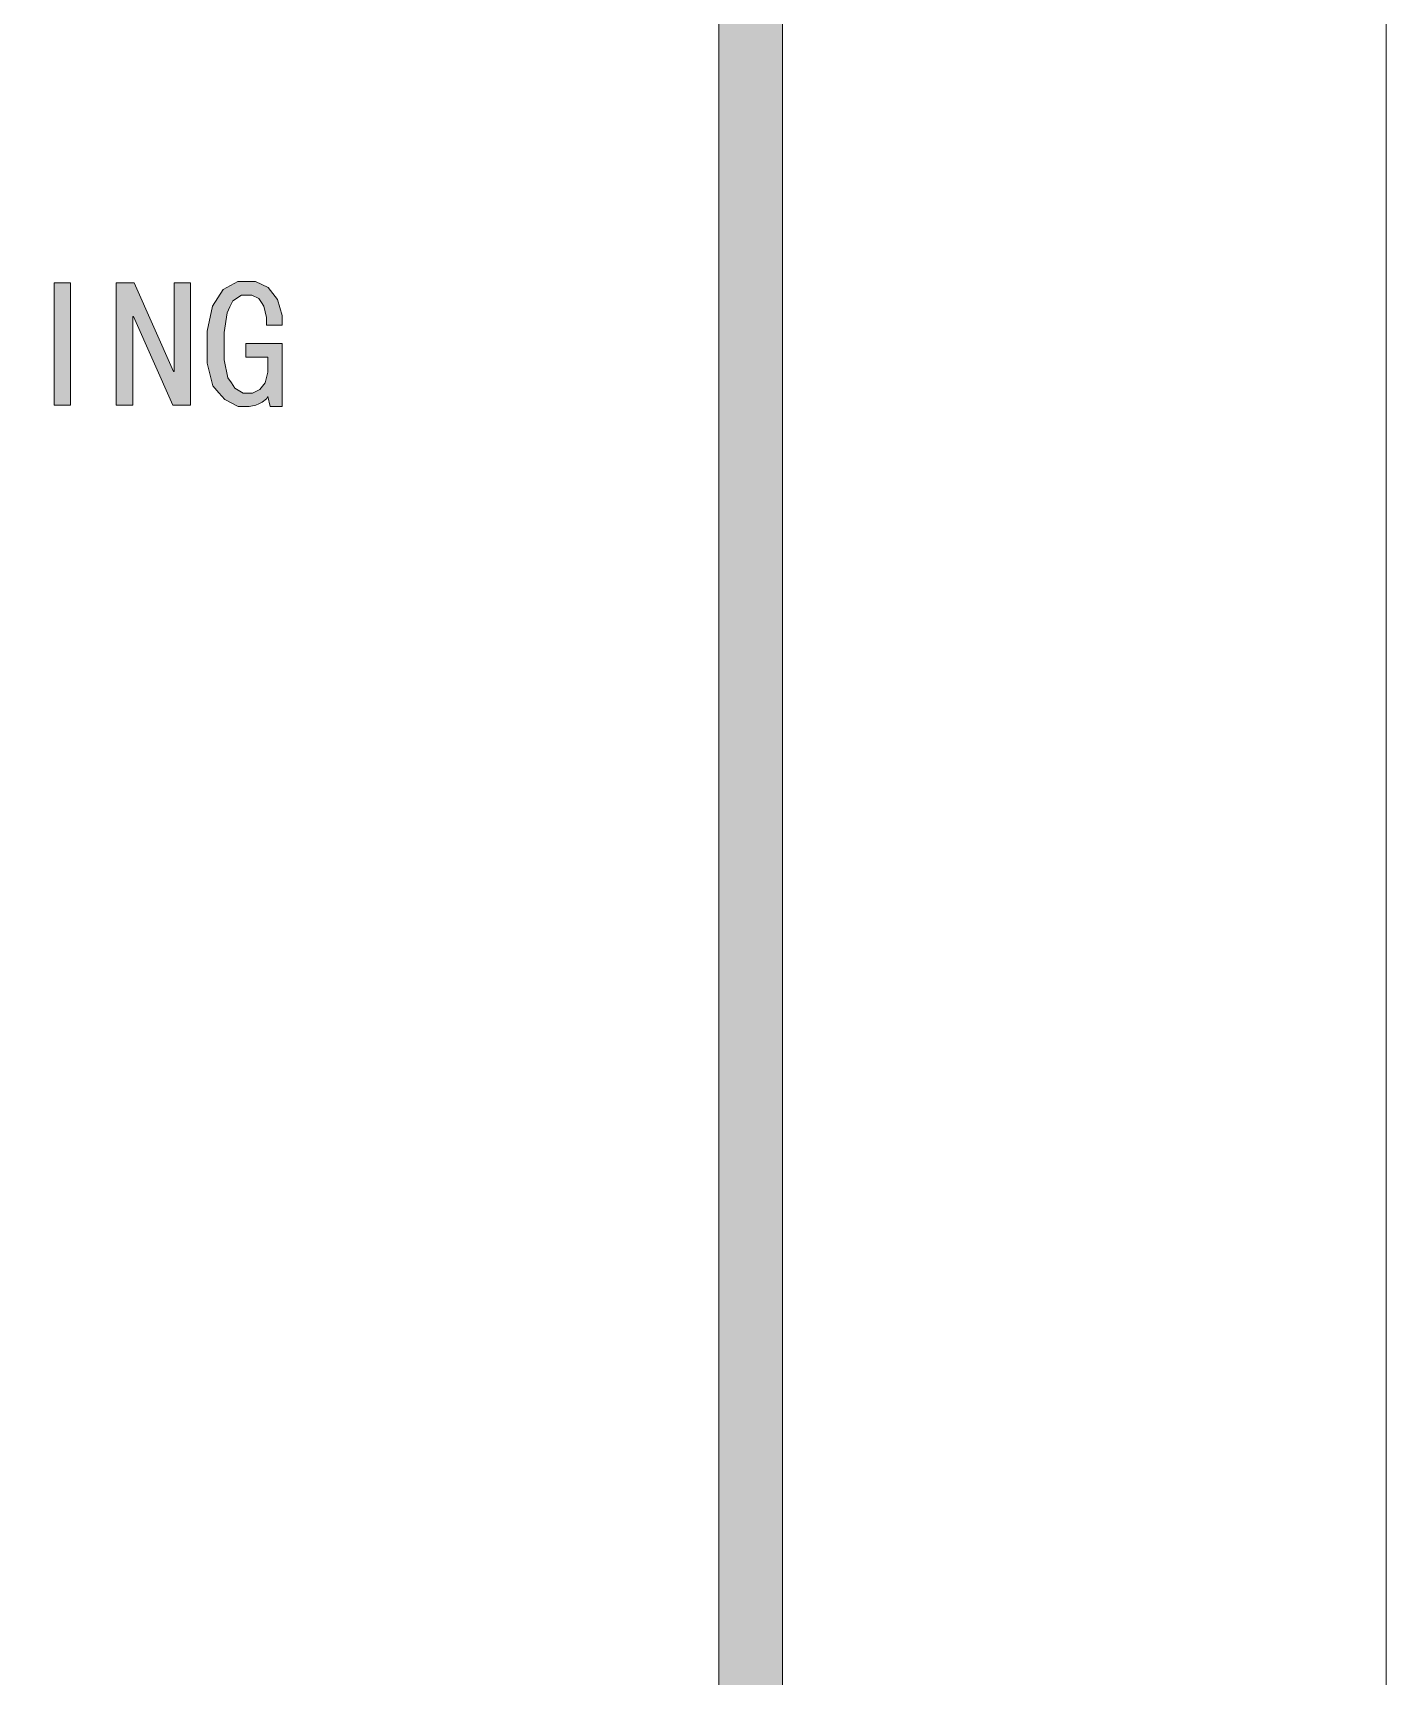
# Model space of a CAD drawing. Header units: millimetres. Extents: x 0 to 829, y 0 to 586.
# Drawn here: x 808.16 to 829.15, y 503.89 to 529.39 of the extents above; entities that cross this region are included whole.
import ezdxf

# ---------------------------------------------------------------- set-up
doc = ezdxf.new("R2010")
doc.units = ezdxf.units.MM

msp = doc.modelspace()

# ---------------------------------------------------------------- hatches: boundary and pattern name
h = msp.add_hatch(color=0)
h.dxf.hatch_style = 2
h.paths.add_polyline_path([(819.788528, 9.36625), (818.80075, 10.3505), (818.80075, 575.281778), (819.788528, 576.266028)])
h = msp.add_hatch(color=0)
h.dxf.hatch_style = 2
h.paths.add_polyline_path([(808.739528, 523.606889), (808.485528, 523.606889), (808.485528, 525.508361), (808.739528, 525.508361)])
h = msp.add_hatch(color=0)
h.dxf.hatch_style = 2
h.paths.add_polyline_path([(810.605722, 523.606889), (810.327028, 523.606889), (809.716722, 524.98625), (809.706139, 524.98625), (809.706139, 523.606889), (809.448611, 523.606889), (809.448611, 525.508361), (809.727306, 525.508361), (810.337611, 524.129), (810.348194, 524.129), (810.348194, 525.508361), (810.605722, 525.508361)])
h = msp.add_hatch(color=0)
h.dxf.hatch_style = 2
h.paths.add_polyline_path([(812.027417, 523.585722), (811.836917, 523.585722), (811.805167, 523.740944), (811.780472, 523.709194), (811.713444, 523.65275), (811.664056, 523.631583), (811.618194, 523.606889), (811.515889, 523.585722), (811.459444, 523.585722), (811.343028, 523.585722), (811.134889, 523.695083), (811.043167, 523.800917), (810.951444, 523.910278), (810.859722, 524.259528), (810.859722, 524.495889), (810.859722, 524.756944), (810.944389, 525.145), (811.025528, 525.275528), (811.110194, 525.402528), (811.335972, 525.529528), (811.480611, 525.529528), (811.611139, 525.529528), (811.808694, 525.434278), (811.882778, 525.339028), (811.953333, 525.247306), (812.027417, 525.000361), (812.027417, 524.852194), (811.780472, 524.852194), (811.780472, 524.968611), (811.741667, 525.145), (811.702861, 525.201444), (811.664056, 525.261417), (811.554694, 525.317861), (811.480611, 525.317861), (811.392417, 525.317861), (811.258361, 525.226139), (811.216028, 525.134417), (811.170167, 525.042694), (811.127833, 524.735778), (811.127833, 524.520583), (811.127833, 524.312444), (811.18075, 524.030222), (811.237194, 523.952611), (811.293639, 523.875), (811.420639, 523.797389), (811.494722, 523.797389), (811.565278, 523.797389), (811.678167, 523.850306), (811.7205, 523.903222), (811.762833, 523.956139), (811.805167, 524.118417), (811.805167, 524.231306), (811.805167, 524.35125), (811.459444, 524.35125), (811.459444, 524.562917), (812.027417, 524.562917)])

# ---------------------------------------------------------------- linework, layer by layer
at = {"color": 0, "lineweight": 0}
for points in [[(0, 0), (0, 585.632278), (829.154778, 585.632278), (829.154778, 0)], [(819.788528, 9.36625), (818.80075, 10.3505), (818.80075, 575.281778), (819.788528, 576.266028)], [(808.739528, 523.606889), (808.485528, 523.606889), (808.485528, 525.508361), (808.739528, 525.508361)], [(810.605722, 523.606889), (810.327028, 523.606889), (809.716722, 524.98625), (809.706139, 524.98625), (809.706139, 523.606889), (809.448611, 523.606889), (809.448611, 525.508361), (809.727306, 525.508361), (810.337611, 524.129), (810.348194, 524.129), (810.348194, 525.508361), (810.605722, 525.508361)], [(812.027417, 523.585722), (811.836917, 523.585722), (811.805167, 523.740944), (811.780472, 523.709194), (811.713444, 523.65275), (811.664056, 523.631583), (811.618194, 523.606889), (811.515889, 523.585722), (811.459444, 523.585722), (811.343028, 523.585722), (811.134889, 523.695083), (811.043167, 523.800917), (810.951444, 523.910278), (810.859722, 524.259528), (810.859722, 524.495889), (810.859722, 524.756944), (810.944389, 525.145), (811.025528, 525.275528), (811.110194, 525.402528), (811.335972, 525.529528), (811.480611, 525.529528), (811.611139, 525.529528), (811.808694, 525.434278), (811.882778, 525.339028), (811.953333, 525.247306), (812.027417, 525.000361), (812.027417, 524.852194), (811.780472, 524.852194), (811.780472, 524.968611), (811.741667, 525.145), (811.702861, 525.201444), (811.664056, 525.261417), (811.554694, 525.317861), (811.480611, 525.317861), (811.392417, 525.317861), (811.258361, 525.226139), (811.216028, 525.134417), (811.170167, 525.042694), (811.127833, 524.735778), (811.127833, 524.520583), (811.127833, 524.312444), (811.18075, 524.030222), (811.237194, 523.952611), (811.293639, 523.875), (811.420639, 523.797389), (811.494722, 523.797389), (811.565278, 523.797389), (811.678167, 523.850306), (811.7205, 523.903222), (811.762833, 523.956139), (811.805167, 524.118417), (811.805167, 524.231306), (811.805167, 524.35125), (811.459444, 524.35125), (811.459444, 524.562917), (812.027417, 524.562917)]]:
    msp.add_lwpolyline(points, close=True, dxfattribs=at)

doc.saveas('drawing.dxf')
